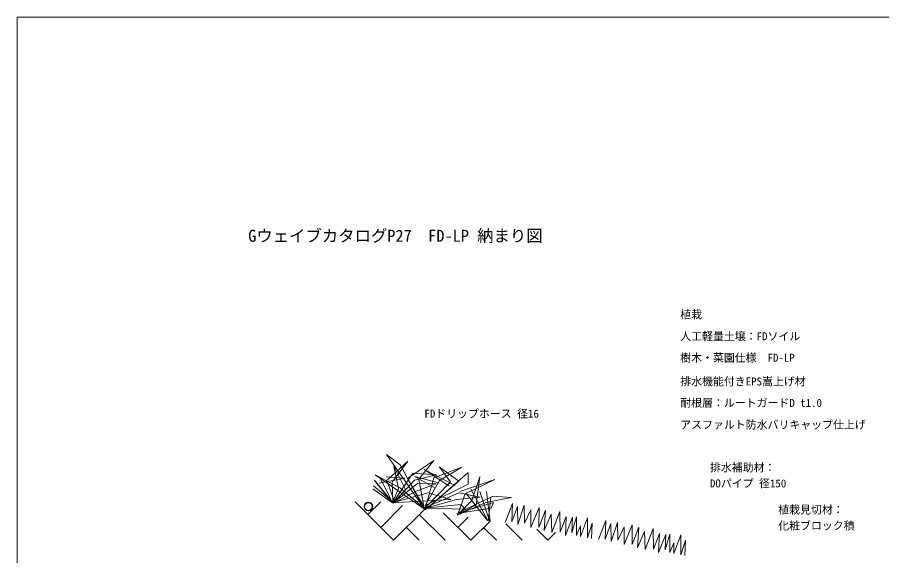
# Model space of a CAD drawing. Units: millimetres, scale not verified. Extents: x -1485 to 1485, y -1050 to 1050.
# Drawn here: x -1485 to 99, y 63 to 1050 of the extents above; entities that cross this region are included whole.
import ezdxf
from ezdxf.enums import TextEntityAlignment as Align

# ---------------------------------------------------------------- set-up
doc = ezdxf.new("R2010")
doc.units = ezdxf.units.MM
doc.header["$LTSCALE"] = 7
for name, color, linetype, lineweight in [('0-0_0', 6, 'Continuous', 18), ('0-6_buhin', 2, 'Continuous', 18), ('0-8_ecom', 7, 'Continuous', 9), ('0-9_GREEN', 3, 'Continuous', 18)]:
    doc.layers.add(name, color=color, linetype=linetype, lineweight=lineweight)
doc.layers.add('1-9_MOJI', color=7, linetype='Continuous')
doc.styles.add('ＭＳ ゴシック', font='')
doc.styles.get('ＭＳ ゴシック').set_extended_font_data('MS Gothic')

msp = doc.modelspace()

# ---------------------------------------------------------------- linework, layer by layer
at = {"layer": '0-0_0', "color": 7}
msp.add_lwpolyline([(-1485, -1050), (1485, -1050), (1485, 1050), (-1485, 1050)], close=True, dxfattribs=at)
at = {"layer": '0-6_buhin'}
for radius in [8, 7]:
    msp.add_circle((-841.621, 153.032), radius, dxfattribs=at)
at = {"layer": '0-8_ecom'}
for p, q in [((-866.169, 161.802), (-795.459, 91.092)), ((-819.029, 161.802), (-842.599, 138.232)), ((-778.911, 154.781), (-819.029, 114.662)), ((-738.854, 147.697), (-795.459, 91.092)), ((-748.319, 138.232), (-701.179, 91.092)), ((-704.584, 141.637), (-654.039, 91.092)), ((-658.741, 133.53), (-677.609, 114.662)), ((-771.889, 114.662), (-748.319, 91.092)), ((-618.684, 126.447), (-654.039, 91.092)), ((-630.469, 114.662), (-606.899, 91.092)), ((-590.051, 121.384), (-559.759, 91.092)), ((-532.784, 111.257), (-512.619, 91.092)), ((-498.514, 105.197), (-512.619, 91.092))]:
    msp.add_line(p, q, dxfattribs=at)
at = {"layer": '0-9_GREEN'}
for p, q in [((-795.033, 227.047), (-773.703, 183.968)), ((-786.198, 186.24), (-795.033, 227.047)), ((-739.415, 149.051), (-783.169, 229.193)), ((-712.071, 225.828), (-691.288, 198.147)), ((-829.53, 210.849), (-739.415, 149.051)), ((-782.79, 186.576), (-829.53, 210.849)), ((-808.852, 207.569), (-774.859, 205.213)), ((-796.168, 160.324), (-760.115, 214.006)), ((-658.937, 215.69), (-732.894, 150.734)), ((-659.02, 194.193), (-658.937, 215.69)), ((-795.275, 159.661), (-832.324, 190.996)), ((-796.84, 161.881), (-832.297, 191.147)), ((-797.261, 159.567), (-830.562, 200.689)), ((-830.426, 201.436), (-796.715, 159.946)), ((-774.859, 205.213), (-821.935, 196.084)), ((-819.938, 205.76), (-797.261, 159.567)), ((-793.307, 160.283), (-807.948, 200.712)), ((-797.935, 197.935), (-796.84, 161.881)), ((-757.127, 201.511), (-796.42, 158.936)), ((-795.158, 160.619), (-751.027, 195.622)), ((-738.7, 150.355), (-770.001, 204.33)), ((-717.708, 194.823), (-754.098, 181.36)), ((-751.027, 195.622), (-717.708, 194.823)), ((-749.135, 203.405), (-739.247, 149.976)), ((-711.355, 200.839), (-737.396, 154.898)), ((-737.396, 154.898), (-659.02, 194.193)), ((-737.143, 151.028), (-721.494, 205.551)), ((-691.288, 198.147), (-737.143, 151.028)), ((-833.294, 185.661), (-797.261, 159.567)), ((-797.261, 159.567), (-786.198, 186.24)), ((-797.261, 159.567), (-732.263, 177.868)), ((-773.703, 183.968), (-795.158, 160.619)), ((-754.098, 181.36), (-793.307, 160.283)), ((-738.869, 149.429), (-782.79, 186.576)), ((-739.247, 149.976), (-675.805, 178.122)), ((-732.263, 177.868), (-690.446, 165.964)), ((-664.236, 176.018), (-678.414, 137.482)), ((-623.747, 128.209), (-661.863, 176.253)), ((-654.08, 184.877), (-622.149, 126.484)), ((-619.666, 126.989), (-637.21, 180.375)), ((-625.22, 180.586), (-618.446, 125.811)), ((-690.446, 165.964), (-798.187, 159.736)), ((-679.929, 165.963), (-738.869, 149.429)), ((-626.415, 160.538), (-676.941, 137.693)), ((-652.036, 164.239), (-674.88, 141.143)), ((-622.149, 126.484), (-617.101, 170.027)), ((-616.824, 150.188), (-612.111, 160.327)), ((-664.489, 148.336), (-735.923, 149.85)), ((-732.894, 150.734), (-672.482, 156.961)), ((-678.414, 137.482), (-643.959, 156.078)), ((-674.88, 141.143), (-616.824, 150.188)), ((-672.482, 156.961), (-664.489, 148.336))]:
    msp.add_line(p, q, dxfattribs=at)
for points in [[(-783.169, 229.193), (-808.328, 248.587), (-737.9, 146.863)], [(-807.948, 200.712), (-769.454, 236.26), (-797.935, 197.935)], [(-770.001, 204.33), (-721.958, 237.188), (-749.135, 203.405)], [(-737.9, 146.863), (-676.185, 199.704), (-712.071, 225.828)], [(-721.494, 205.551), (-670.17, 224.903), (-711.355, 200.839)], [(-760.115, 214.006), (-717.077, 211.44), (-757.127, 201.511)], [(-719.138, 186.956), (-756.413, 208.074), (-711.355, 195.58)], [(-694.485, 191.079), (-739.291, 220.738), (-682.495, 191.29)], [(-643.959, 156.078), (-637.481, 207.487), (-652.036, 164.239)], [(-674.376, 180.73), (-610.177, 202.523), (-664.236, 176.018)], [(-675.805, 178.122), (-636.554, 170.508), (-679.929, 165.963)], [(-612.111, 160.327), (-679.844, 140.132), (-613.332, 172.023)], [(-613.332, 172.023), (-579.339, 169.667), (-626.415, 160.538)], [(-433.048, 94.582), (-431.37, 122.756), (-440.307, 95.716), (-440.196, 132.31), (-452.973, 98.019), (-452.687, 117.581), (-460.457, 100.033), (-460.173, 133.98), (-468.748, 104.81), (-467.485, 133.348), (-480.779, 99.805), (-478.999, 134.787), (-490.106, 106.077), (-491.032, 144.167), (-505.247, 105.561), (-506.978, 139.22), (-519.697, 108.842), (-516.823, 146.241), (-529.14, 114.481), (-529.029, 151.075), (-544.165, 114.598), (-544.112, 147.279), (-555.795, 122.597), (-556.375, 155.393), (-568, 120.239), (-568.58, 153.035), (-578.939, 124.843), (-577.389, 158.559), (-590.913, 123.751)], [(-262.064, 63.245), (-260.386, 91.419), (-269.324, 64.379), (-269.213, 100.972), (-281.989, 66.681), (-281.704, 86.244), (-289.474, 68.696), (-289.19, 102.643), (-297.764, 73.472), (-296.501, 102.011), (-309.796, 68.468), (-308.015, 103.45), (-319.123, 74.74), (-320.049, 112.83), (-334.264, 74.224), (-335.995, 107.883), (-348.714, 77.504), (-345.84, 114.903), (-358.156, 83.144), (-358.046, 119.738), (-373.182, 83.26), (-373.128, 115.942), (-384.812, 91.259), (-385.392, 124.055), (-397.017, 88.901), (-397.596, 121.698), (-407.955, 93.505), (-406.405, 127.222), (-419.93, 92.413)]]:
    msp.add_lwpolyline(points, dxfattribs=at)

# ---------------------------------------------------------------- texts
at = {"layer": '1-9_MOJI', "style": 'ＭＳ ゴシック'}
for s, height, p in [('GウェイブカタログP27\u3000FD-LP 納まり図', 21.99, (-1061.949, 631.791)), ('植栽', 14.66, (-270.278, 493.351)), ('人工軽量土壌：FDソイル', 14.66, (-270.278, 453.351)), ('樹木・菜園仕様\u3000FD-LP', 14.66, (-270.278, 414.061)), ('排水機能付きEPS嵩上げ材', 14.66, (-270.278, 370.585)), ('耐根層：ルートガードD t1.0', 14.66, (-270.278, 331.295)), ('FDドリップホース 径16', 14.66, (-739.023, 311.571)), ('アスファルト防水バリキャップ仕上げ', 14.66, (-270.278, 291.295)), ('排水補助材：', 14.66, (-215.8, 212.882)), ('DOパイプ 径150', 14.66, (-215.8, 183.674)), ('植栽見切材：', 14.66, (-90.738, 135.464)), ('化粧ブロック積', 14.66, (-90.738, 106.257))]:
    msp.add_text(s, height=height, dxfattribs=at).set_placement(p, align=Align.BOTTOM_LEFT)

doc.saveas('drawing.dxf')
